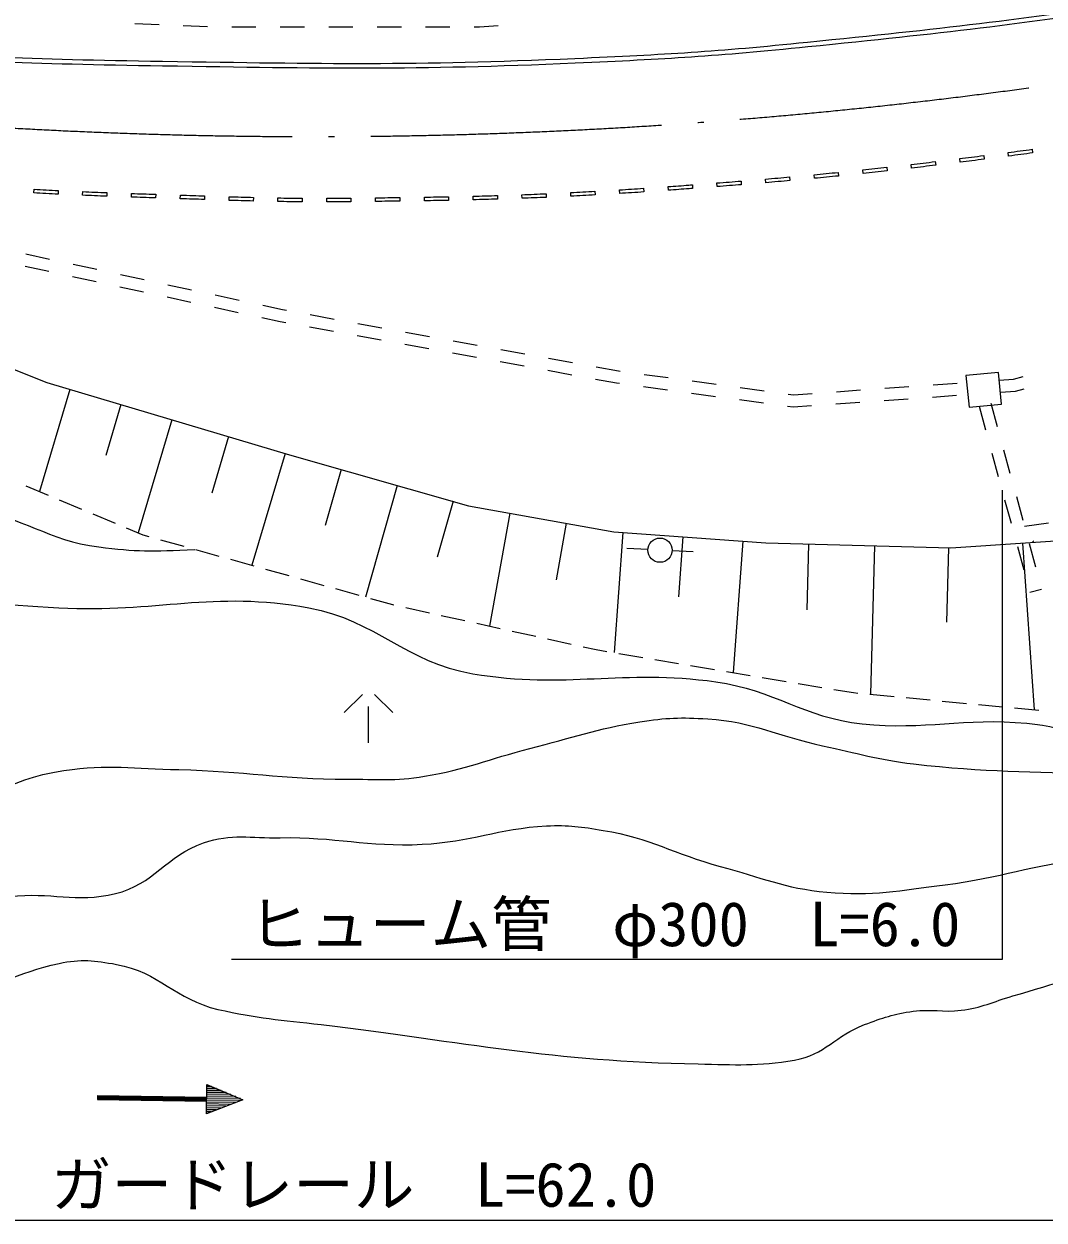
# Model space of a CAD drawing. Units: millimetres, scale not verified. Extents: x 40000 to 680000, y 20000 to 380000.
# Drawn here: x 217846 to 259953, y 235567 to 284926 of the extents above; entities that cross this region are included whole.
import ezdxf
from ezdxf.enums import TextEntityAlignment as Align

# ---------------------------------------------------------------- set-up
doc = ezdxf.new("R2010")
doc.units = ezdxf.units.MM
doc.header["$LTSCALE"] = 1000
doc.linetypes.add('LONG_DASHED_DOTTED', pattern=[15.25, 12, -1.5, 0.25, -1.5])
for name, color, linetype, lineweight in [('M-BGD', 7, 'Continuous', 13), ('M-BMK', 7, 'Continuous', 13), ('M-STR-HTXT', 7, 'Continuous', 13)]:
    doc.layers.add(name, color=color, linetype=linetype, lineweight=lineweight)
doc.styles.add('ＭＳ ゴシック', font='')
doc.styles.get('ＭＳ ゴシック').set_extended_font_data('MS Gothic')

msp = doc.modelspace()

# ---------------------------------------------------------------- linework, layer by layer
at = {"layer": 'M-BGD'}
for p, q in [((222428, 284948), (223427, 284905)), ((224426, 284862), (225425, 284819)), ((226425, 284801), (227425, 284801)), ((228425, 284801), (229425, 284801)), ((230425, 284801), (231425, 284801)), ((232425, 284801), (233425, 284801)), ((234425, 284801), (235425, 284801)), ((236425, 284801), (236657, 284801)), ((236657, 284801), (237423, 284857)), ((257462, 279492), (257481, 279343)), ((258488, 279472), (258469, 279621)), ((259460, 279751), (259480, 279602)), ((252483, 278754), (252467, 278904)), ((253461, 279011), (253477, 278862)), ((254487, 278977), (254469, 279126)), ((255462, 279244), (255480, 279095)), ((256488, 279218), (256470, 279367)), ((247444, 278441), (247456, 278291)), ((248468, 278375), (248455, 278524)), ((249451, 278611), (249465, 278461)), ((250476, 278554), (250462, 278703)), ((251457, 278800), (251472, 278650)), ((218255, 277951), (218263, 278101)), ((219261, 278051), (219254, 277901)), ((220269, 277855), (220275, 278005)), ((221274, 277965), (221268, 277815)), ((222284, 277779), (222289, 277929)), ((223288, 277896), (223283, 277746)), ((239402, 277918), (239408, 277768)), ((240423, 277815), (240416, 277965)), ((241414, 278018), (241422, 277868)), ((242437, 277928), (242427, 278078)), ((243425, 278142), (243435, 277992)), ((244448, 278062), (244438, 278212)), ((245435, 278285), (245446, 278136)), ((246459, 278213), (246447, 278362)), ((224298, 277714), (224303, 277864)), ((225303, 277829), (225298, 277680)), ((226313, 277646), (226317, 277796)), ((227317, 277767), (227313, 277617)), ((228329, 277595), (228331, 277745)), ((229330, 277734), (229329, 277584)), ((230346, 277583), (230345, 277733)), ((231345, 277740), (231346, 277590)), ((232362, 277601), (232360, 277751)), ((233360, 277763), (233362, 277613)), ((234377, 277628), (234375, 277778)), ((235375, 277796), (235377, 277645)), ((236393, 277668), (236389, 277818)), ((237389, 277845), (237393, 277695)), ((238409, 277729), (238403, 277879)), ((217929, 275437), (218906, 275225)), ((217901, 274931), (218878, 274719)), ((219883, 275013), (220861, 274800)), ((219855, 274507), (220833, 274295)), ((221838, 274588), (222815, 274376)), ((221810, 274083), (222787, 273870)), ((223792, 274164), (224770, 273952)), ((223764, 273658), (224742, 273446)), ((225747, 273740), (226724, 273527)), ((225719, 273234), (226696, 273022)), ((227701, 273315), (228524, 273137)), ((228524, 273137), (228680, 273108)), ((227673, 272810), (228426, 272646)), ((228426, 272646), (228652, 272605)), ((229663, 272929), (230647, 272749)), ((231631, 272570), (232615, 272391)), ((229636, 272426), (230620, 272246)), ((231603, 272067), (232587, 271887)), ((233598, 272211), (234582, 272032)), ((233571, 271708), (234555, 271529)), ((235566, 271853), (236550, 271673)), ((237534, 271494), (238517, 271314)), ((235539, 271349), (236522, 271170)), ((237506, 270991), (238490, 270811)), ((239501, 271135), (240485, 270956)), ((239474, 270632), (240457, 270452)), ((241469, 270776), (242381, 270610)), ((242381, 270610), (242453, 270600)), ((241441, 270273), (242302, 270116)), ((242302, 270116), (242426, 270099)), ((243444, 270465), (244435, 270329)), ((245425, 270194), (246416, 270059)), ((255372, 270034), (256369, 270105)), ((258102, 270228), (258696, 270270)), ((258696, 270270), (259088, 270371)), ((219741, 269847), (218487, 265631)), ((243417, 269964), (244407, 269828)), ((245398, 269693), (246389, 269558)), ((247407, 269923), (248398, 269788)), ((249389, 269653), (249606, 269623)), ((249606, 269623), (250385, 269678)), ((251382, 269749), (252379, 269821)), ((253377, 269892), (254374, 269963)), ((255345, 269530), (256342, 269602)), ((258150, 269730), (258776, 269775)), ((258776, 269775), (259137, 269868)), ((221849, 269220), (221222, 267112)), ((247380, 269422), (248371, 269287)), ((249361, 269152), (249590, 269121)), ((249590, 269121), (250357, 269175)), ((251355, 269246), (252352, 269317)), ((253350, 269388), (254347, 269459)), ((257273, 269146), (257536, 268182)), ((257755, 269278), (258019, 268313)), ((223956, 268593), (222568, 263924)), ((226291, 267898), (225596, 265564)), ((228625, 267204), (227252, 262588)), ((257800, 267217), (258063, 266252)), ((258282, 267349), (258545, 266384)), ((230941, 266543), (230281, 264227)), ((217919, 265869), (218842, 265483)), ((233257, 265883), (231945, 261275)), ((219303, 265290), (220225, 264904)), ((235561, 265227), (234905, 262923)), ((258326, 265288), (258590, 264323)), ((258809, 265419), (259072, 264455)), ((220687, 264711), (221609, 264325)), ((237903, 264740), (237067, 260080)), ((222070, 264132), (222752, 263847)), ((240234, 264322), (239815, 261992)), ((259140, 264206), (260132, 264332)), ((222752, 263847), (223003, 263776)), ((223485, 263642), (224448, 263372)), ((242568, 263941), (242203, 258986)), ((245046, 263759), (244864, 261281)), ((247524, 263576), (247125, 258162)), ((259466, 263533), (259527, 263594)), ((224929, 263238), (225892, 262968)), ((243601, 263235), (242737, 263279)), ((245464, 263139), (244600, 263183)), ((250235, 263459), (250162, 260746)), ((252948, 263386), (252784, 257266)), ((256009, 263304), (255926, 260244)), ((258853, 263358), (259116, 262394)), ((259063, 263505), (259538, 256621)), ((259335, 263490), (259599, 262525)), ((226374, 262834), (227337, 262564)), ((227819, 262430), (228782, 262160)), ((229263, 262026), (230226, 261756)), ((230708, 261622), (231671, 261352)), ((259368, 261472), (259850, 261604)), ((232152, 261217), (233056, 260965)), ((233056, 260965), (233116, 260951)), ((233604, 260844), (234581, 260628)), ((235069, 260520), (236046, 260305)), ((236534, 260197), (237510, 259982)), ((237999, 259874), (238975, 259659)), ((239463, 259551), (240440, 259335)), ((240928, 259228), (241466, 259109)), ((241466, 259109), (241909, 259035)), ((242402, 258952), (243389, 258787)), ((243882, 258705), (244868, 258540)), ((245361, 258457), (246347, 258292)), ((246841, 258210), (247827, 258045)), ((248320, 257962), (249306, 257797)), ((249799, 257715), (250786, 257550)), ((231818, 257258), (231068, 256508)), ((232318, 257258), (233068, 256508)), ((251279, 257467), (252086, 257332)), ((252086, 257332), (252267, 257315)), ((252765, 257268), (253760, 257173)), ((232068, 255258), (232068, 256758)), ((254258, 257125), (255253, 257030)), ((255751, 256983), (256746, 256888)), ((257244, 256840), (258240, 256745)), ((258737, 256698), (259733, 256602)), ((225376, 239957), (225394, 241157)), ((225990, 240908), (225390, 240917)), ((225792, 240991), (225392, 240997)), ((225593, 241074), (225393, 241077)), ((225394, 241157), (226885, 240535)), ((220884, 240541), (225384, 240477)), ((220887, 240701), (220885, 240541)), ((220885, 240581), (225385, 240517)), ((220886, 240661), (225386, 240597)), ((220886, 240621), (225385, 240557)), ((220887, 240701), (225386, 240637)), ((226885, 240535), (225376, 239957)), ((226583, 240420), (225383, 240437)), ((226784, 240497), (225385, 240517)), ((226786, 240577), (225386, 240597)), ((226587, 240660), (225387, 240677)), ((226388, 240743), (225388, 240757)), ((226189, 240825), (225389, 240837)), ((225578, 240034), (225378, 240037)), ((225779, 240111), (225379, 240117)), ((225980, 240188), (225380, 240197)), ((226181, 240265), (225381, 240277)), ((226382, 240343), (225382, 240357))]:
    msp.add_line(p, q, dxfattribs=at)
msp.add_lwpolyline([(153307, 285012), (161570, 284139), (171835, 282856), (188823, 280546), (199704, 279058), (208891, 274079), (218797, 270128), (228805, 267151), (236196, 265046), (242201, 263969), (248462, 263507), (256109, 263301), (262063, 263712), (267041, 264584), (274843, 267561), (297682, 283010), (310513, 292710), (323558, 298242), (331770, 302348), (340341, 306967), (350227, 312967), (360553, 319978)], dxfattribs=at)
msp.add_lwpolyline([(256857, 269106), (258199, 269237), (258071, 270547), (256729, 270416)], close=True, dxfattribs=at)
msp.add_circle((244101, 263209), 500, dxfattribs=at)
for points, knots in [([(326670, 305677), (320597, 302695), (318924, 301851), (313824, 299704), (309369, 297828), (306841, 296849), (302284, 295238), (297295, 293474), (294454, 292608), (289362, 291167), (284833, 289887), (282261, 289289), (277664, 288282), (272507, 287153), (269600, 286589), (264387, 285754), (258874, 284870), (255757, 284544), (250202, 283975), (246461, 283593), (244354, 283469), (240597, 283303), (233952, 283011), (230220, 283083), (223570, 283185), (218102, 283269), (215037, 283387), (209584, 283778), (204992, 284107), (202428, 284397), (197851, 284884), (194181, 285274), (192129, 285517), (188466, 285967), (185585, 286321), (183972, 286527), (181095, 286920), (178214, 287314), (176609, 287601), (173728, 287998), (171268, 288337), (169884, 288484), (167422, 288807), (165372, 289075), (164227, 289253), (162176, 289507), (160109, 289764), (158950, 289902), (156879, 290118), (154658, 290349), (153412, 290455), (151187, 290639), (148408, 290868), (147516, 290919), (144067, 291136)], [0, 0, 0, 0, 1, 1, 1, 2, 2, 2, 3, 3, 3, 4, 4, 4, 5, 5, 5, 6, 6, 6, 7, 7, 7, 8, 8, 8, 9, 9, 9, 10, 10, 10, 11, 11, 11, 12, 12, 12, 13, 13, 13, 14, 14, 14, 15, 15, 15, 16, 16, 16, 17, 17, 17, 18, 18, 18, 18]), ([(144081, 291335), (147531, 291118), (148423, 291067), (151203, 290838), (153429, 290654), (154677, 290548), (156899, 290317), (158972, 290101), (160132, 289962), (162200, 289706), (164252, 289451), (165397, 289274), (167447, 289005), (169910, 288682), (171294, 288535), (173755, 288196), (176636, 287799), (178241, 287512), (181123, 287118), (183998, 286725), (185610, 286519), (188490, 286166), (192152, 285716), (194204, 285472), (197872, 285083), (202446, 284597), (205009, 284306), (209597, 283977), (215047, 283586), (218110, 283469), (223573, 283385), (230219, 283283), (233949, 283211), (240589, 283503), (244342, 283669), (246446, 283792), (250183, 284175), (255733, 284743), (258847, 285068), (264356, 285951), (269564, 286786), (272469, 287350), (277622, 288478), (282214, 289483), (284784, 290080), (289308, 291360), (294395, 292799), (297233, 293664), (302218, 295426), (306770, 297036), (309296, 298014), (313746, 299888), (318844, 302034), (320516, 302878), (326586, 305858)], [0, 0, 0, 0, 1, 1, 1, 2, 2, 2, 3, 3, 3, 4, 4, 4, 5, 5, 5, 6, 6, 6, 7, 7, 7, 8, 8, 8, 9, 9, 9, 10, 10, 10, 11, 11, 11, 12, 12, 12, 13, 13, 13, 14, 14, 14, 15, 15, 15, 16, 16, 16, 17, 17, 17, 18, 18, 18, 18]), ([(222289, 277929), (222604, 277918), (222932, 277907), (223277, 277897), (223281, 277897), (223284, 277897), (223288, 277896)], [0, 0, 0, 0, 1, 1, 1, 2, 2, 2, 2]), ([(244438, 278212), (244718, 278232), (245004, 278253), (245296, 278275), (245343, 278278), (245389, 278282), (245435, 278285)], [0, 0, 0, 0, 1, 1, 1, 2, 2, 2, 2]), ([(245446, 278136), (245400, 278132), (245353, 278129), (245307, 278125), (245014, 278103), (244728, 278082), (244448, 278062)], [0, 0, 0, 0, 1, 1, 1, 2, 2, 2, 2]), ([(223283, 277746), (223280, 277747), (223276, 277747), (223272, 277747), (222927, 277758), (222599, 277768), (222284, 277779)], [0, 0, 0, 0, 1, 1, 1, 2, 2, 2, 2]), ([(230345, 277733), (230579, 277734), (230820, 277735), (231070, 277738), (231162, 277738), (231254, 277739), (231345, 277740)], [0, 0, 0, 0, 1, 1, 1, 2, 2, 2, 2]), ([(231346, 277590), (231255, 277589), (231163, 277588), (231071, 277587), (230821, 277585), (230579, 277583), (230346, 277583)], [0, 0, 0, 0, 1, 1, 1, 2, 2, 2, 2]), ([(199802, 268102), (202066, 267299), (202645, 267094), (204459, 266425), (206167, 265795), (207022, 265064), (208821, 264783), (211476, 264367), (213036, 265241), (215699, 264885), (217811, 264603), (218819, 263609), (220934, 263345), (222474, 263154), (223117, 263142), (224907, 263244)], [0, 0, 0, 0, 1, 1, 1, 2, 2, 2, 3, 3, 3, 4, 4, 4, 5, 5, 5, 5]), ([(181927, 260677), (185412, 261726), (186618, 262148), (189729, 262422), (192285, 262647), (193750, 262064), (196298, 262370), (198017, 262577), (198879, 263362), (200609, 263397), (203236, 263449), (204632, 262602), (207230, 262216), (211921, 261520), (214556, 261087), (219291, 260831), (223315, 260613), (225645, 261563), (229608, 260831), (232412, 260312), (233570, 258584), (236382, 258110), (240244, 257460), (242525, 258330), (246402, 257779), (248833, 257434), (250004, 256305), (252446, 256048), (255086, 255771), (256600, 256317), (259243, 256067), (261068, 255894), (262035, 255253), (263868, 255272), (264909, 255283), (265434, 255716), (266461, 255880), (267518, 256048), (268200, 255672), (269195, 256067), (270307, 256508), (270718, 257150), (271431, 258162)], [0, 0, 0, 0, 1, 1, 1, 2, 2, 2, 3, 3, 3, 4, 4, 4, 5, 5, 5, 6, 6, 6, 7, 7, 7, 8, 8, 8, 9, 9, 9, 10, 10, 10, 11, 11, 11, 12, 12, 12, 13, 13, 13, 14, 14, 14, 14]), ([(180019, 257037), (182070, 257101), (183004, 257282), (184717, 256603), (185576, 256262), (186176, 256171), (186809, 255498), (187420, 254849), (187289, 254117), (187954, 253524), (188613, 252936), (189105, 252683), (189968, 252497), (191273, 252216), (192050, 252648), (193363, 252892), (195356, 253263), (196373, 253924), (198377, 254234), (200069, 254496), (201061, 254337), (202759, 254116), (205482, 253761), (206785, 252635), (209431, 251905), (210225, 251686), (210665, 251509), (211484, 251431), (212207, 251363), (212642, 251350), (213340, 251550), (214606, 251912), (215135, 252558), (216340, 253089), (217527, 253612), (218215, 253928), (219499, 254116), (221330, 254383), (222386, 254195), (224236, 254155), (226954, 254097), (228466, 253760), (231185, 253761), (232435, 253761), (233150, 253671), (234383, 253879), (236113, 254170), (237025, 254592), (238726, 255024), (240495, 255473), (241463, 255845), (243266, 256129), (244348, 256300), (244975, 256318), (246069, 256248), (247965, 256126), (248947, 255535), (250807, 255142), (252268, 254834), (253073, 254565), (254557, 254392), (257595, 254039), (259319, 254094), (262374, 253958), (264779, 253851), (266128, 253845), (268533, 253761), (269335, 253733), (269798, 253529), (270586, 253682), (272175, 253989), (272921, 254641), (274416, 255261), (277241, 256432), (278126, 256811), (281636, 258294)], [0, 0, 0, 0, 1, 1, 1, 2, 2, 2, 3, 3, 3, 4, 4, 4, 5, 5, 5, 6, 6, 6, 7, 7, 7, 8, 8, 8, 9, 9, 9, 10, 10, 10, 11, 11, 11, 12, 12, 12, 13, 13, 13, 14, 14, 14, 15, 15, 15, 16, 16, 16, 17, 17, 17, 18, 18, 18, 19, 19, 19, 20, 20, 20, 21, 21, 21, 22, 22, 22, 23, 23, 23, 24, 24, 24, 25, 25, 25, 25]), ([(170547, 245455), (171477, 246033), (171868, 246276), (172816, 246517), (173761, 246757), (174352, 246473), (175307, 246669), (177173, 247052), (178037, 247975), (179923, 248248), (181521, 248479), (182369, 247106), (183962, 247367), (186701, 247817), (187777, 249467), (190400, 250374), (192234, 251008), (193330, 251198), (195259, 251406), (196852, 251578), (197772, 251712), (199359, 251498), (201029, 251271), (201795, 250499), (203398, 249979), (204463, 249634), (205069, 249460), (206162, 249220), (207206, 248990), (207828, 249052), (208865, 248795), (210037, 248504), (210604, 247913), (211811, 247853), (213983, 247746), (215118, 248652), (217277, 248916), (218961, 249122), (219969, 248643), (221620, 249038), (223217, 249419), (223710, 250603), (225264, 251133), (226435, 251532), (227186, 251324), (228423, 251346), (230714, 251386), (231995, 250964), (234284, 251072), (236308, 251168), (237392, 251728), (239416, 251832), (240331, 251878), (240851, 251798), (241755, 251649), (243702, 251329), (244677, 250671), (246583, 250161), (248293, 249704), (249225, 249260), (250987, 249098), (252893, 248924), (253978, 249165), (255876, 249402), (258185, 249690), (259423, 250231), (261738, 250465), (263509, 250644), (264518, 250471), (266293, 250343), (269786, 250093), (271058, 249657), (275100, 248673)], [0, 0, 0, 0, 1, 1, 1, 2, 2, 2, 3, 3, 3, 4, 4, 4, 5, 5, 5, 6, 6, 6, 7, 7, 7, 8, 8, 8, 9, 9, 9, 10, 10, 10, 11, 11, 11, 12, 12, 12, 13, 13, 13, 14, 14, 14, 15, 15, 15, 16, 16, 16, 17, 17, 17, 18, 18, 18, 19, 19, 19, 20, 20, 20, 21, 21, 21, 22, 22, 22, 23, 23, 23, 24, 24, 24, 24]), ([(179580, 241499), (180272, 241632), (180594, 241752), (181159, 242091), (182063, 242635), (182072, 243476), (182817, 244223), (183452, 244859), (183925, 245093), (184712, 245526), (185681, 246059), (186370, 246062), (187318, 246631), (188384, 247272), (188537, 248242), (189647, 248803), (191451, 249713), (192607, 250068), (194622, 250224), (198323, 250511), (200471, 250040), (204058, 249079), (206338, 248468), (207475, 247691), (209585, 246631), (211021, 245910), (211643, 245022), (213217, 244697), (213851, 244566), (214243, 244594), (214875, 244736), (216645, 245136), (217523, 245776), (219297, 246158), (220202, 246352), (220755, 246282), (221666, 246118), (223425, 245800), (224108, 244662), (225851, 244262), (227492, 243887), (228443, 243831), (230114, 243631), (236180, 242904), (239562, 242126), (245670, 242012), (247228, 241983), (248121, 241904), (249657, 242170), (250901, 242386), (251358, 243186), (252539, 243631), (253302, 243918), (253744, 244075), (254553, 244184), (255317, 244286), (255760, 244135), (256527, 244223), (257385, 244322), (257827, 244578), (258659, 244815), (262150, 245812), (264034, 246647), (267581, 247421), (269923, 247932), (271303, 247904), (273700, 247895), (276611, 247883), (278143, 246872), (281044, 246631), (282075, 246546), (282441, 246504), (283689, 246473)], [0, 0, 0, 0, 1, 1, 1, 2, 2, 2, 3, 3, 3, 4, 4, 4, 5, 5, 5, 6, 6, 6, 7, 7, 7, 8, 8, 8, 9, 9, 9, 10, 10, 10, 11, 11, 11, 12, 12, 12, 13, 13, 13, 14, 14, 14, 15, 15, 15, 16, 16, 16, 17, 17, 17, 18, 18, 18, 19, 19, 19, 20, 20, 20, 21, 21, 21, 22, 22, 22, 23, 23, 23, 24, 24, 24, 24])]:
    msp.add_open_spline(points, degree=3, knots=knots, dxfattribs=at)
for points in [[(256470, 279367), (256792, 279407), (257122, 279449), (257462, 279492)], [(258469, 279621), (258809, 279665), (259139, 279708), (259460, 279751)], [(259480, 279602), (259159, 279560), (258828, 279516), (258488, 279472)], [(252467, 278904), (252796, 278938), (253126, 278974), (253461, 279011)], [(254469, 279126), (254794, 279164), (255124, 279203), (255462, 279244)], [(255480, 279095), (255142, 279054), (254811, 279015), (254487, 278977)], [(257481, 279343), (257141, 279300), (256810, 279258), (256488, 279218)], [(246447, 278362), (246788, 278389), (247120, 278415), (247444, 278441)], [(248455, 278524), (248794, 278553), (249126, 278582), (249451, 278611)], [(249465, 278461), (249139, 278432), (248807, 278403), (248468, 278375)], [(250462, 278703), (250797, 278735), (251127, 278767), (251457, 278800)], [(251472, 278650), (251142, 278617), (250811, 278585), (250476, 278554)], [(253477, 278862), (253143, 278825), (252812, 278789), (252483, 278754)], [(219254, 277901), (218924, 277916), (218593, 277933), (218255, 277951)], [(218263, 278101), (218600, 278083), (218931, 278066), (219261, 278051)], [(220275, 278005), (220600, 277991), (220931, 277978), (221274, 277965)], [(238403, 277879), (238735, 277891), (239067, 277904), (239402, 277918)], [(240416, 277965), (240743, 277981), (241076, 277999), (241414, 278018)], [(242427, 278078), (242752, 278098), (243084, 278119), (243425, 278142)], [(243435, 277992), (243094, 277969), (242762, 277948), (242437, 277928)], [(247456, 278291), (247132, 278265), (246800, 278239), (246459, 278213)], [(221268, 277815), (220925, 277828), (220594, 277841), (220269, 277855)], [(225298, 277680), (224977, 277691), (224646, 277702), (224298, 277714)], [(224303, 277864), (224651, 277852), (224982, 277840), (225303, 277829)], [(227313, 277617), (226981, 277625), (226650, 277635), (226313, 277646)], [(226317, 277796), (226654, 277785), (226985, 277775), (227317, 277767)], [(229329, 277584), (228984, 277586), (228653, 277590), (228329, 277595)], [(228331, 277745), (228655, 277740), (228986, 277736), (229330, 277734)], [(232360, 277751), (232702, 277755), (233034, 277759), (233360, 277763)], [(233362, 277613), (233036, 277609), (232703, 277605), (232362, 277601)], [(234375, 277778), (234715, 277783), (235047, 277789), (235375, 277796)], [(235377, 277645), (235050, 277639), (234717, 277633), (234377, 277628)], [(236389, 277818), (236726, 277826), (237058, 277835), (237389, 277845)], [(237393, 277695), (237062, 277685), (236730, 277676), (236393, 277668)], [(239408, 277768), (239073, 277754), (238741, 277741), (238409, 277729)], [(241422, 277868), (241084, 277849), (240751, 277831), (240423, 277815)]]:
    msp.add_open_spline(points, degree=3, dxfattribs=at)
at = {"layer": 'M-BMK', "linetype": 'LONG_DASHED_DOTTED'}
msp.add_arc((229775, 498251), 217974, 266.62107, 279.7971, dxfattribs=at)
at = {"layer": 'M-STR-HTXT'}
msp.add_line((204514, 235567), (263929, 235567), dxfattribs=at)
msp.add_lwpolyline([(258217, 265689), (258217, 246319), (226415, 246319)], dxfattribs=at)

# ---------------------------------------------------------------- texts
at = {"layer": 'M-STR-HTXT', "style": 'ＭＳ ゴシック'}
for s, p in [('ヒューム管\u3000φ300  L=6.0', (241812, 246319)), ('ガードレール\u3000L=62.0', (231456, 235567))]:
    msp.add_text(s, height=1833, dxfattribs=at).set_placement(p, align=Align.BOTTOM_CENTER)

doc.saveas('drawing.dxf')
